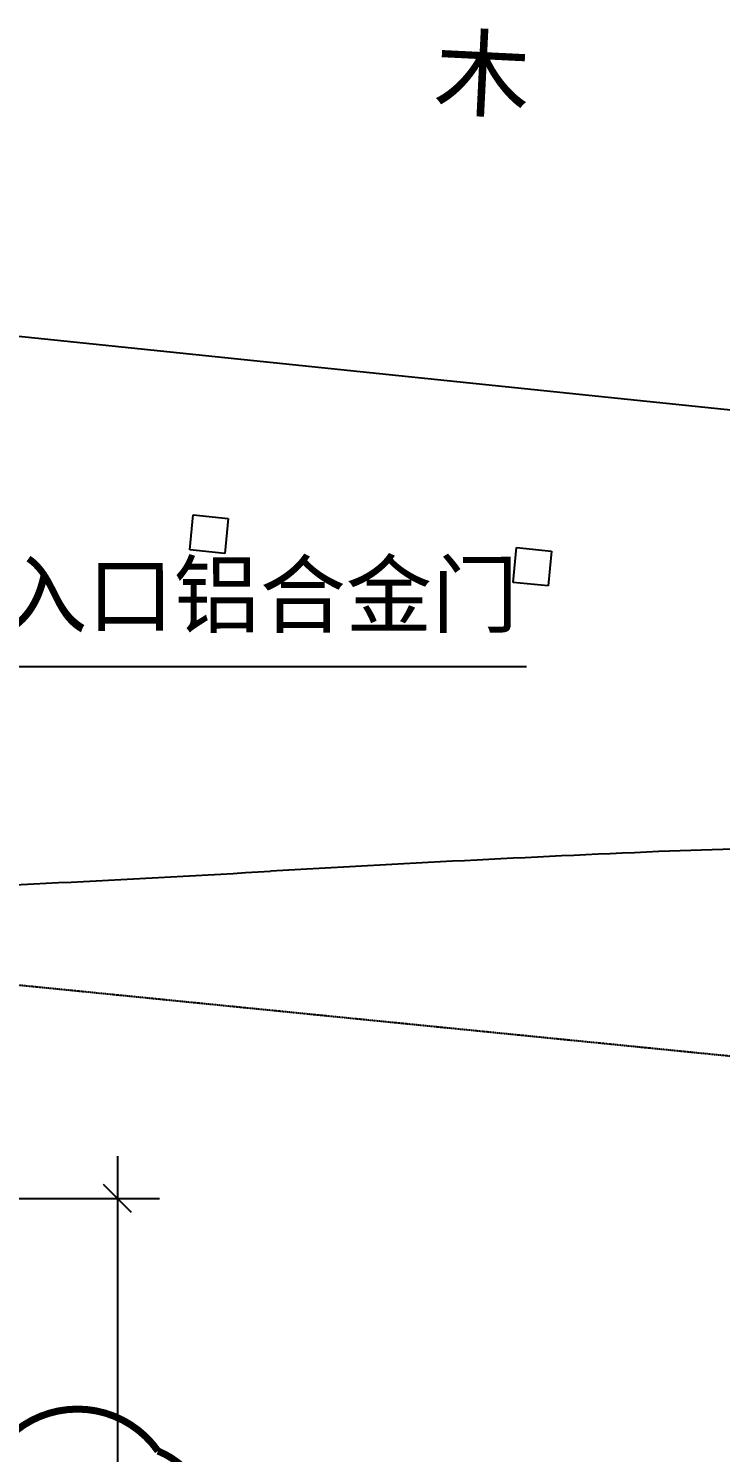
# Model space of a CAD drawing. Header units: millimetres. Extents: x 4 to 2106212, y -117026 to 198097.
# Drawn here: x 829638 to 839496, y 113504 to 133785 of the extents above; entities that cross this region are included whole.
import ezdxf
from ezdxf import colors
from ezdxf.entities.mleader import LeaderData, LeaderLine
from ezdxf.enums import TextEntityAlignment as Align
from ezdxf.math import Vec2, Vec3

# ---------------------------------------------------------------- set-up
doc = ezdxf.new("R2010")
doc.units = ezdxf.units.MM
doc.linetypes.add('X32', pattern=[1.5, 1, -0.5])
doc.layers.add('dim', color=6, linetype='Continuous', lineweight=13)
doc.layers.add('粗实线', color=7, linetype='Continuous')
doc.styles.add('hztxt', font='ros1.shx', dxfattribs={"width": 0.8, "bigfont": 'hztxt.shx'})
doc.styles.get("Standard").update_dxf_attribs({"font": 'arial.ttf'})
doc.styles.add('宋体', font='')
doc.styles.get('宋体').set_extended_font_data('SimSun')
doc.linetypes.add('10422', pattern='A,2,[150,AAA.SHX,S=1,R=0,X=0,Y=1],2,[177,AAA.SHX,S=1,R=0,X=0,Y=0.8],1e-09', length=4)
doc.dimstyles.new('DIM-400', dxfattribs={"dimscale": 400, "dimtxt": 3, "dimasz": 1, "dimexe": 1.5, "dimexo": 1.5, "dimgap": 0.5, "dimtad": 1, "dimdec": 0, "dimzin": 0, "dimdsep": 46, "dimtxsty": 'hztxt', "dimblk": 'OBLIQUE', "dimcen": 0, "dimdle": 1.5, "dimclrd": 9, "dimclre": 9, "dimclrt": 6, "dimadec": 0, "dimazin": 0, "dimtfac": 1, "dimtdec": 0, "dimtix": 1, "dimtofl": 0, "dimtmove": 2, "dimatfit": 0, "dimfxl": 5, "dimtolj": 1, "dimtzin": 0, "dimarcsym": 0})

# ---------------------------------------------------------------- blocks, each defined once
blk = doc.blocks.new('_Oblique')
at = {"color": 0, "linetype": 'ByBlock', "lineweight": -2}
blk.add_line((-0.5, -0.5), (0.5, 0.5), dxfattribs=at)
blk = doc.blocks.new('*D34')
at = {"layer": 'Defpoints', "color": 0, "transparency": 16777216}
for p in [(823519, 117123), (823519, 101123), (830906, 101123)]:
    blk.add_point(p, dxfattribs=at)
at = {"layer": '粗实线', "color": 9, "lineweight": -2, "transparency": 16777216}
for p, q in [((830906, 117723), (830906, 100523)), ((824119, 117123), (831506, 117123)), ((824119, 101123), (831506, 101123))]:
    blk.add_line(p, q, dxfattribs=at)
at = {"layer": '粗实线', "color": 9, "lineweight": -2, "transparency": 16777216, "xscale": 400, "yscale": 400, "zscale": 400}
for p, rotation in [((830906, 117123), 90), ((830906, 101123), 270)]:
    blk.add_blockref('_Oblique', p, dxfattribs=dict(at, rotation=rotation))
at = {"layer": '粗实线', "color": 6, "transparency": 16777216, "insert": (830106, 109123), "char_height": 1200, "attachment_point": 5, "rotation": 90, "style": 'hztxt'}
blk.add_mtext('\\A1;16000', dxfattribs=at)
blk = doc.blocks.new('jytkjyk')
at = {"layer": '粗实线', "color": 252, "linetype": 'Continuous'}
for p, q in [((529116, 139230), (542754, 137819)), ((532932, 136042, 13551), (532982, 136539, 13551)), ((532982, 136539, 13551), (533480, 136489, 13551)), ((533480, 136489, 13551), (533430, 135992, 13551)), ((533430, 135992, 13551), (532932, 136042, 13551)), ((537538, 135578, 13551), (537588, 136075, 13551)), ((537588, 136075, 13551), (538085, 136025, 13551)), ((538085, 136025, 13551), (538035, 135528, 13551)), ((538035, 135528, 13551), (537538, 135578, 13551))]:
    blk.add_line(p, q, dxfattribs=at)
at = {"layer": '粗实线', "color": 252, "linetype": 'X32'}
blk.add_line((541811, 128712), (528193, 130070), dxfattribs=at)
at = {"layer": '粗实线', "color": 252, "linetype": '10422'}
for centre, radius, start, end in [((556251, -252980), 385084, 92.47654, 93.30004), ((542081, 74632), 57165, 90.0306, 92.4765), ((510643, 537987), 407197, 272.49922, 273.30004)]:
    blk.add_arc(centre, radius, start, end, dxfattribs=at)
at = {"layer": '粗实线', "color": 252, "linetype": 'Continuous', "style": '宋体'}
blk.add_text('木', height=1000, rotation=357.1643, dxfattribs=at).set_placement((537782, 142788, 100000), align=Align.MIDDLE_RIGHT)

msp = doc.modelspace()

# ---------------------------------------------------------------- linework, layer by layer
at = {"layer": 'dim', "color": 1, "const_width": 100, "elevation": 14000}
msp.add_lwpolyline([(831909.8967, 111656.5838, 0.52056705), (831482.9677, 113524.6516, 0.52056705), (829187.971, 113524.6516, 0.52056705), (826892.9742, 113524.6516, 0.52056705), (824597.9774, 113524.6516, 0.52056705), (822302.9807, 113524.6516, 0.52056705), (820007.9839, 113524.6516, 0.52056705), (817712.9871, 113524.6516, 0.52056705), (815417.9904, 113524.6516, 0.52056705), (813122.9936, 113524.6516, 0.52056705), (810827.9968, 113524.6516, 0.52056705)], format="xyb", dxfattribs=at)

# ---------------------------------------------------------------- block references
msp.add_blockref('jytkjyk', (299003.6001, -9682.4465))

# ---------------------------------------------------------------- texts
at = {"layer": '粗实线', "insert": (826793.8565, 126167.1914), "char_height": 900, "attachment_point": 1, "rotation": 0.04328721}
msp.add_mtext_dynamic_manual_height_columns('{\\fSimSun|b0|i0|c134|p2;引桥入口铝合金门}', width=11984.014546, gutter_width=12.5, heights=[0], dxfattribs=at)

# ---------------------------------------------------------------- dimensions: what is measured, and where the dimension line sits
at = {"layer": '粗实线'}
dim = msp.add_linear_dim(base=(830905.5019, 101122.5628), p1=(823519.0591, 117122.5631), p2=(823519.0606, 101122.5628), angle=89.9999997, dimstyle='DIM-400', dxfattribs=at)
dim.commit()
dim.dimension.update_dxf_attribs({"geometry": '*D34', "text_midpoint": (830105.5019, 109122.5629)})

# ---------------------------------------------------------------- leaders
ml = msp.add_multileader_mtext('Standard')
ml.set_content('', color=256)
ml.set_leader_properties()
ml.build(insert=Vec2(0, 0))
ml.multileader.update_dxf_attribs({"arrow_head_size": 300})
ctx = ml.context
ctx.base_point, ctx.arrow_head_size, ctx.plane_origin = Vec3(836730.7872, 124696.2906), 300, Vec3(825292.3356, 122761.3714)
notes = []
notes.append((ctx, [(1, (1, 1, 0), (826977.0619, 124696.2906), (1, 0), 9753.7252, [(0, [(825381.0472, 121613.1304)], 0, [])])]))
ctx.mtext.insert, ctx.mtext.flow_direction = Vec3(836732.7872, 124698.2906), 5
for ctx, leaders in notes:
    for number, flags, end, landing, length, lines in leaders:
        leader = LeaderData()
        leader.index, (leader.has_last_leader_line, leader.has_dogleg_vector, leader.attachment_direction) = number, flags
        leader.last_leader_point, leader.dogleg_vector, leader.dogleg_length = Vec3(end), Vec3(landing), length
        for number, points, colour, breaks in lines:
            line = LeaderLine()
            line.index, line.vertices, line.color, line.breaks = number, Vec3.list(points), colors.encode_raw_color(colour), breaks
            leader.lines.append(line)
        ctx.leaders.append(leader)

doc.saveas('drawing.dxf')
